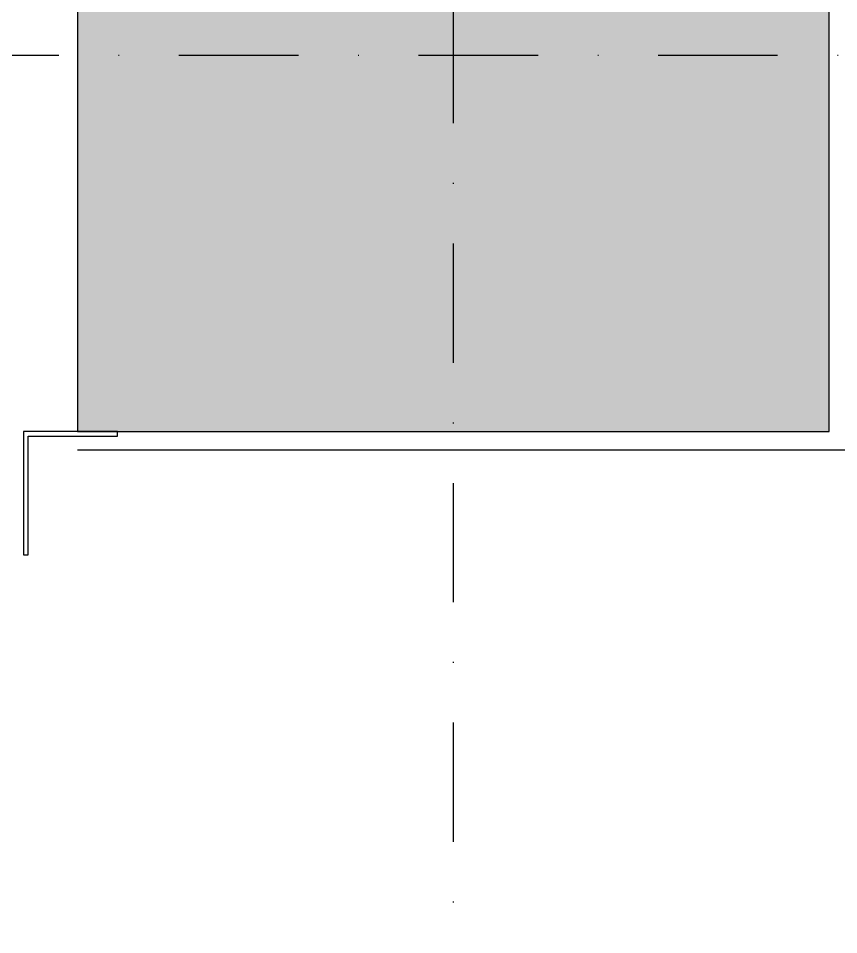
# Model space of a CAD drawing. Header units: inches. Extents: x -772 to 6765, y -813 to 4093.
# Drawn here: x -46.3 to 41, y 756.4 to 854 of the extents above; entities that cross this region are included whole.
import ezdxf

# ---------------------------------------------------------------- set-up
doc = ezdxf.new("R2010")
doc.units = ezdxf.units.IN
doc.header["$MEASUREMENT"] = 0
doc.linetypes.add('DASHDOT', pattern=[25.4, 12.7, -6.35, 0, -6.35])
for name, color, linetype in [('FHM_WAL_Siva', 30, 'Continuous'), ('H_FAC_Metal', 181, 'Continuous'), ('H_STR_Aks', 250, 'DASHDOT'), ('H_STR_Betonarme', 4, 'Continuous'), ('H_STR_BetonarmeTarama', 251, 'Continuous')]:
    doc.layers.add(name, color=color, linetype=linetype)

msp = doc.modelspace()

# ---------------------------------------------------------------- hatches: boundary and pattern name
at = {"layer": 'H_STR_BetonarmeTarama'}
h = msp.add_hatch(color=256, dxfattribs=at)
h.dxf.hatch_style = 1
h.paths.add_polyline_path([(-40, 890), (-40, 810), (40, 810), (40, 890)])

# ---------------------------------------------------------------- linework, layer by layer
at = {"layer": 'FHM_WAL_Siva'}
msp.add_lwpolyline([(-40, 892), (42, 892), (42, 808), (-40, 808)], dxfattribs=at)
at = {"layer": 'H_FAC_Metal'}
msp.add_lwpolyline([(-35.75, 809.5), (-35.75, 810), (-45.75, 810), (-45.75, 796.875), (-45.25, 796.875), (-45.25, 809.5)], close=True, dxfattribs=at)
at = {"layer": 'H_STR_Aks'}
for p, q in [((0, 4043.005), (0, -712.77)), ((6664.509, 850), (-659.052, 850))]:
    msp.add_line(p, q, dxfattribs=at)
at = {"layer": 'H_STR_Betonarme'}
msp.add_lwpolyline([(-40, 890), (-40, 810), (40, 810), (40, 890)], close=True, dxfattribs=at)

doc.saveas('drawing.dxf')
